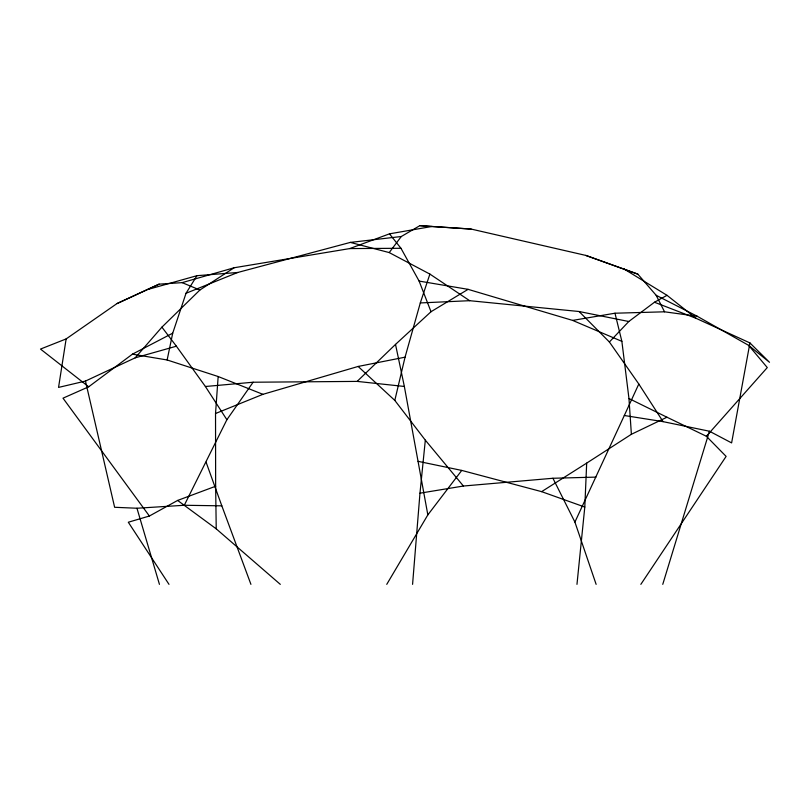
<?xml version="1.0" encoding="UTF-8"?>
<svg xmlns="http://www.w3.org/2000/svg" width="810" height="810" viewBox="0 0 810 810"><rect width="100%" height="100%" fill="white"/><g stroke="black" fill="none" stroke-linecap="round" stroke-linejoin="round"><path stroke-width="1.21" d="M576.973 584.354L584.8 507.06L586.683 463.117L631.385 434.292L666.964 417.221L706.361 436.256L726.114 456.394L640.842 584.354M215.531 413.505L218.163 376.528L167.133 359.974L132.445 354.162L88.685 386.795L62.998 398.176L149.384 516.021L177.623 500.438L215.642 486.243L215.531 413.505L262.926 394.328L358.121 366.454L405.051 357.18L420.299 302.94L429.887 274.094L389.215 252.578L350.315 242.413L237.745 272.474L186.027 293.271L172.712 333.183L167.133 359.974M412.574 584.354L419.975 493.179L425.321 440.154L394.804 400.403L358.121 366.454M205.396 386.502L253.105 382.229L357.139 381.399L395.513 344.402L431.021 311.718L419.114 281.08L400.97 248.285L349.758 248.579L234.171 267.745L182.159 282.639L159.124 284.148L116.964 303.588L66.136 338.924L58.553 387.413L85.475 381.065L135.169 357.838L176.388 346.204L205.396 386.502L226.881 419.722L184.285 505.268L136.961 508.245L114.625 507.283L85.475 381.065M663.076 421.645L638.806 384.011L609.393 342.002L628.783 321.509L654.47 302.241L696.104 318.34L749.938 342.934L731.612 442.908L709.438 431.224L663.076 421.645L624.318 415.51L574.908 522.075L596.13 584.354M394.804 400.403L405.051 357.18M662.762 584.354L709.438 431.224M624.318 415.51L638.806 384.011M386.755 584.354L427.842 514.887L461.751 470.418L541.627 491.65L584.8 507.06M186.027 293.271L196.972 275.683L237.745 272.474M226.881 419.722L253.105 382.229M389.215 252.578L401.284 236.52L419.863 225.646L471.126 229.058L585.762 255.403L637.814 274.124L656.161 295.296L664.544 311.809L697.218 316.254L748.612 345.343L769.5 362.283L749.938 342.934M135.169 357.838L161.909 327.159L199.878 290.02L234.171 267.745M706.361 436.256L767.283 367.578L748.612 345.343M541.627 491.65L586.683 463.117M431.021 311.718L468.089 289.342L572.619 320.406L621.867 341.344L628.965 398.53L631.385 434.292M654.47 302.241L667.025 295.326L696.104 318.34M132.445 354.162L172.712 333.183M116.964 303.588L159.124 284.148M66.136 338.924L40.5 349.069L88.685 386.795M349.758 248.579L389.468 233.847L431.76 226.506L471.126 229.058M149.384 516.021L128.304 522.227L168.996 584.354M148.159 289.373L196.972 275.683M572.619 320.406L614.982 313.217L664.544 311.809M419.975 493.179L463.411 486.03L552.926 478.264L595.968 477.11M350.315 242.413L401.284 236.52M420.299 302.94L469.658 300.692L579.099 311.516L628.783 321.509M184.285 505.268L221.819 505.835L250.928 584.354M419.863 225.646L431.76 226.506M357.139 381.399L404.352 386.461L427.842 514.887M419.114 281.08L468.089 289.342M418.061 461.325L461.751 470.418M585.762 255.403L637.814 274.124M218.163 376.528L262.926 394.328M182.159 282.639L199.878 290.02M628.965 398.53L666.964 417.221M656.161 295.296L697.218 316.254M623.366 268.586L667.025 295.326M429.887 274.094L469.658 300.692M177.623 500.438L216.23 528.849L280.311 584.354M579.099 311.516L609.393 342.002M425.321 440.154L463.411 486.03M389.468 233.847L400.97 248.285M161.909 327.159L176.388 346.204M552.926 478.264L574.908 522.075M206.084 462.166L221.819 505.835M136.961 508.245L159.438 584.354M614.982 313.217L621.867 341.344M395.513 344.402L404.352 386.461M215.642 486.243L216.23 528.849"/></g></svg>
